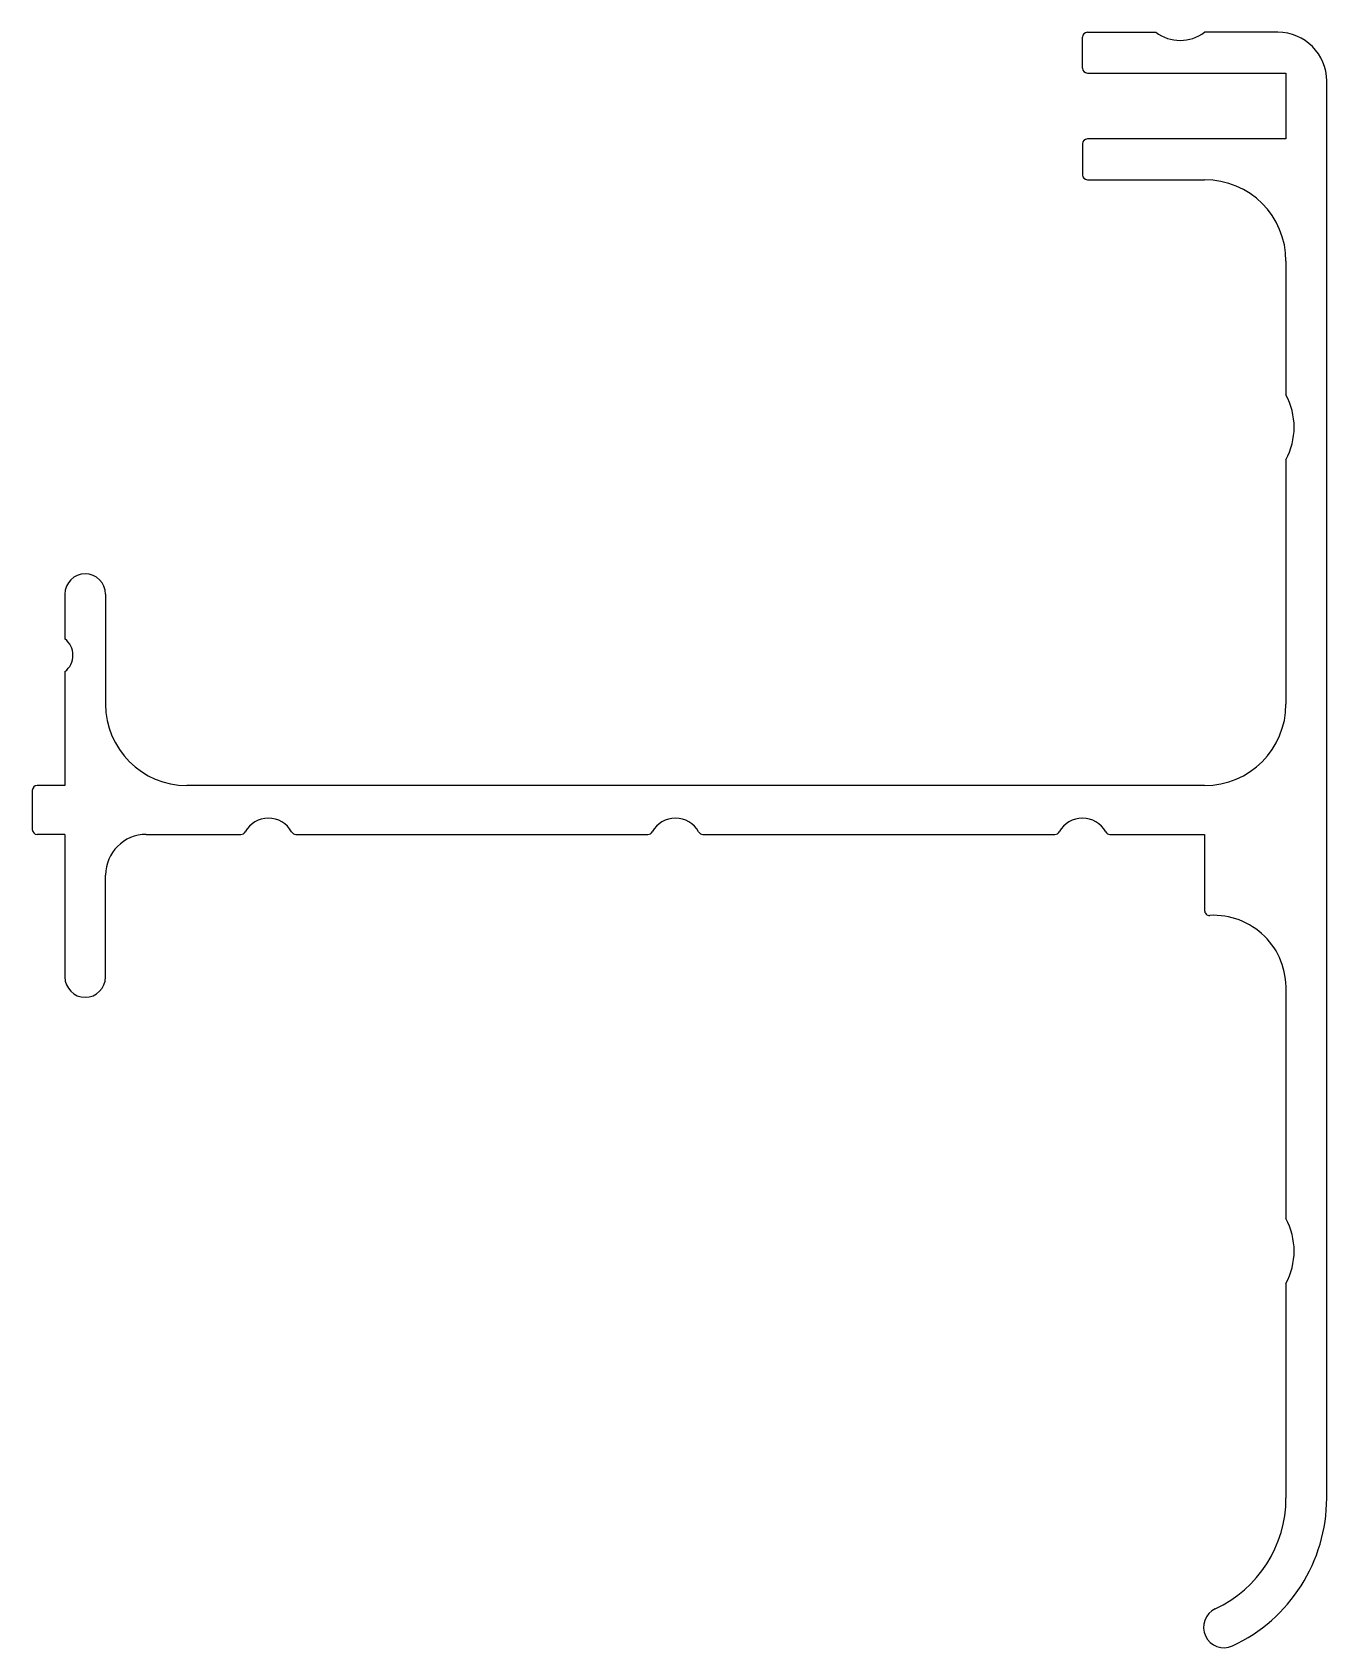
# Model space of a CAD drawing. Extents: x 862.8 to 942.3, y 435.8 to 535.
import ezdxf

# ---------------------------------------------------------------- set-up
doc = ezdxf.new("R2010")
doc.units = 0
doc.layers.get('0').update_dxf_attribs({"linetype": 'CONTINUOUS'})

msp = doc.modelspace()

# ---------------------------------------------------------------- linework, layer by layer
for p, q in [((927.345, 532.774), (927.345, 534.674)), ((927.645, 534.974), (931.845, 534.974)), ((939.345, 534.974), (934.845, 534.974)), ((927.645, 532.474), (939.845, 532.474)), ((939.845, 532.474), (939.845, 528.424)), ((942.345, 444.974), (942.345, 531.974)), ((927.345, 528.124), (927.345, 526.224)), ((939.845, 528.424), (927.645, 528.424)), ((927.645, 525.924), (934.845, 525.924)), ((939.845, 520.924), (939.845, 512.724)), ((939.845, 508.724), (939.845, 493.724)), ((864.845, 500.474), (864.845, 497.724)), ((867.345, 500.474), (867.345, 493.724)), ((864.845, 495.724), (864.845, 492.724)), ((864.845, 492.724), (864.845, 488.724)), ((862.845, 488.424), (862.845, 486.024)), ((864.845, 488.724), (863.145, 488.724)), ((934.845, 488.724), (872.345, 488.724)), ((864.845, 485.724), (863.145, 485.724)), ((864.845, 485.724), (864.845, 476.974)), ((869.845, 485.724), (875.657, 485.724)), ((879.033, 485.724), (900.657, 485.724)), ((904.033, 485.724), (925.657, 485.724)), ((929.033, 485.724), (934.845, 485.724)), ((934.845, 485.724), (934.845, 481.051)), ((867.345, 476.974), (867.345, 483.224)), ((939.845, 476.141), (939.845, 462.141)), ((939.845, 458.141), (939.845, 444.974))]:
    msp.add_line(p, q)
for centre, radius, start, end in [((927.645, 534.674), 0.3, 90, 180), ((933.345, 536.974), 2.5, 233.1301, 306.8699), ((939.345, 531.974), 3, 0, 90), ((927.645, 532.774), 0.3, 180, 270), ((927.645, 528.124), 0.3, 90, 180), ((927.645, 526.224), 0.3, 180, 270), ((934.845, 520.924), 5, 0, 90), ((936.095, 510.724), 4.25, 331.92751, 28.07249), ((866.095, 500.474), 1.25, 0, 180), ((864.095, 496.724), 1.25, 306.8699, 53.1301), ((872.345, 493.724), 5, 180, 270), ((934.845, 493.724), 5, 270, 0), ((863.145, 488.424), 0.3, 90, 180), ((863.145, 486.024), 0.3, 180, 270), ((877.345, 485.099), 1.625, 28.71934, 151.28066), ((902.345, 485.099), 1.625, 28.71934, 151.28066), ((927.345, 485.099), 1.625, 28.71934, 151.28066), ((869.845, 483.224), 2.5, 90, 180), ((875.657, 486.024), 0.3, 270, 331.28066), ((879.033, 486.024), 0.3, 208.71934, 270), ((900.657, 486.024), 0.3, 270, 331.28066), ((904.033, 486.024), 0.3, 208.71934, 270), ((925.657, 486.024), 0.3, 270, 331.28066), ((929.033, 486.024), 0.3, 208.71934, 270), ((935.145, 481.051), 0.3, 180, 273.02074), ((935.396, 476.305), 4.453, 357.8872, 93.02074), ((866.095, 476.974), 1.25, 180, 0), ((936.095, 460.141), 4.25, 331.92751, 28.07249), ((932.345, 444.974), 7.5, 294.91004, 360), ((932.345, 444.974), 10, 294.91004, 0), ((936.031, 437.038), 1.25, 114.91004, 294.91004)]:
    msp.add_arc(centre, radius, start, end)

doc.saveas('drawing.dxf')
